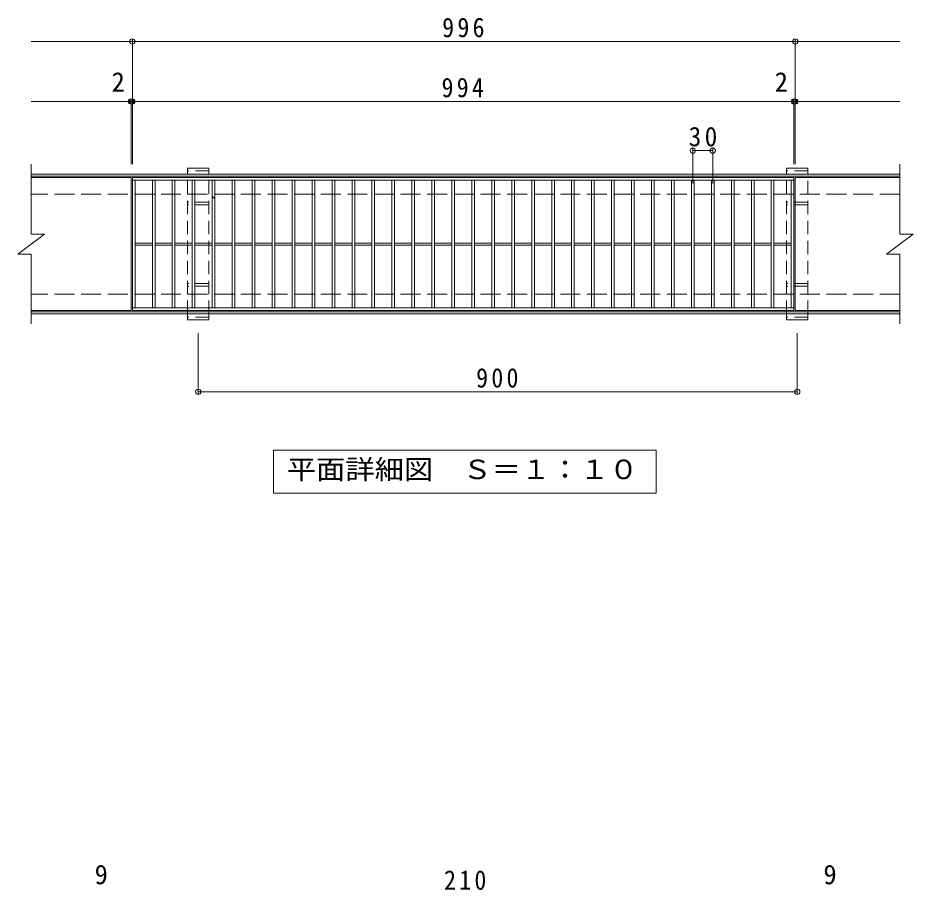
# Model space of a CAD drawing. Units: millimetres on the paper, enlarged 2 times, with parts at other scales. Extents: x -262 to 396, y -393 to 321.
# Drawn here: x -223.1 to 45.9, y 58.6 to 320.8 of the extents above; entities that cross this region are included whole.
import ezdxf
from ezdxf.enums import TextEntityAlignment as Align

# ---------------------------------------------------------------- set-up
doc = ezdxf.new("R2010")
doc.units = ezdxf.units.MM
doc.header["$LTSCALE"] = 2
doc.header["$PDMODE"] = 32
doc.header["$PDSIZE"] = 1.6
doc.linetypes.add('DASHED2', pattern=[3, 2, -1])
doc.linetypes.add('DASHED3', pattern=[4, 3, -1])
for name, color, linetype, lineweight in [('C-1', 2, 'Continuous', 9), ('C-2', 3, 'Continuous', 9), ('C-4', 7, 'Continuous', 9), ('C-5', 7, 'Continuous', 9), ('C-8', 3, 'DASHED2', 9), ('D-4', 7, 'Continuous', 9), ('D-5', 7, 'Continuous', 9)]:
    doc.layers.add(name, color=color, linetype=linetype, lineweight=lineweight)
doc.styles.add('ＭＳ ゴシック', font='')
doc.styles.get('ＭＳ ゴシック').set_extended_font_data('MS Gothic')

msp = doc.modelspace()

# ---------------------------------------------------------------- linework, layer by layer
at = {"layer": 'C-1'}
for p, q in [((41.895, 273.801), (-219.105, 273.801)), ((41.895, 273.201), (-219.105, 273.201)), ((41.895, 232.401), (-219.105, 232.401)), ((41.895, 231.801), (-219.105, 231.801))]:
    msp.add_line(p, q, dxfattribs=at)
at = {"layer": 'C-1', "linetype": 'DASHED3'}
for p, q in [((41.895, 267.801), (-219.105, 267.801)), ((41.895, 237.801), (-219.105, 237.801))]:
    msp.add_line(p, q, dxfattribs=at)
at = {"layer": 'C-2'}
for p, q in [((-219.105, 276.801), (-219.105, 255.801)), ((41.895, 276.801), (41.895, 255.801)), ((-189.105, 272.801), (-219.105, 272.801)), ((-189.105, 272.801), (-189.105, 232.801)), ((-188.705, 272.001), (10.095, 272.001)), ((-187.905, 233.601), (-187.905, 272.001)), ((-182.705, 233.601), (-182.705, 272.001)), ((-181.905, 233.601), (-181.905, 272.001)), ((-176.705, 233.601), (-176.705, 272.001)), ((-175.905, 233.601), (-175.905, 272.001)), ((-170.705, 233.601), (-170.705, 272.001)), ((-169.905, 233.601), (-169.905, 272.001)), ((-164.705, 233.601), (-164.705, 272.001)), ((-163.905, 233.601), (-163.905, 272.001)), ((-158.705, 233.601), (-158.705, 272.001)), ((-157.905, 233.601), (-157.905, 272.001)), ((-152.705, 233.601), (-152.705, 272.001)), ((-151.905, 233.601), (-151.905, 272.001)), ((-146.705, 233.601), (-146.705, 272.001)), ((-145.905, 233.601), (-145.905, 272.001)), ((-140.705, 233.601), (-140.705, 272.001)), ((-139.905, 233.601), (-139.905, 272.001)), ((-134.705, 233.601), (-134.705, 272.001)), ((-133.905, 233.601), (-133.905, 272.001)), ((-128.705, 233.601), (-128.705, 272.001)), ((-127.905, 233.601), (-127.905, 272.001)), ((-122.705, 233.601), (-122.705, 272.001)), ((-121.905, 233.601), (-121.905, 272.001)), ((-116.705, 233.601), (-116.705, 272.001)), ((-115.905, 233.601), (-115.905, 272.001)), ((-110.705, 233.601), (-110.705, 272.001)), ((-109.905, 233.601), (-109.905, 272.001)), ((-104.705, 233.601), (-104.705, 272.001)), ((-103.905, 233.601), (-103.905, 272.001)), ((-98.705, 233.601), (-98.705, 272.001)), ((-97.905, 233.601), (-97.905, 272.001)), ((-92.705, 233.601), (-92.705, 272.001)), ((-91.905, 233.601), (-91.905, 272.001)), ((-86.705, 233.601), (-86.705, 272.001)), ((-85.905, 233.601), (-85.905, 272.001)), ((-80.705, 233.601), (-80.705, 272.001)), ((-79.905, 233.601), (-79.905, 272.001)), ((-74.705, 233.601), (-74.705, 272.001)), ((-73.905, 233.601), (-73.905, 272.001)), ((-68.705, 233.601), (-68.705, 272.001)), ((-67.905, 233.601), (-67.905, 272.001)), ((-62.705, 233.601), (-62.705, 272.001)), ((-61.905, 233.601), (-61.905, 272.001)), ((-56.705, 233.601), (-56.705, 272.001)), ((-55.905, 233.601), (-55.905, 272.001)), ((-50.705, 233.601), (-50.705, 272.001)), ((-49.905, 233.601), (-49.905, 272.001)), ((-44.705, 233.601), (-44.705, 272.001)), ((-43.905, 233.601), (-43.905, 272.001)), ((-38.705, 233.601), (-38.705, 272.001)), ((-37.905, 233.601), (-37.905, 272.001)), ((-32.705, 233.601), (-32.705, 272.001)), ((-31.905, 233.601), (-31.905, 272.001)), ((-26.705, 233.601), (-26.705, 272.001)), ((-25.905, 233.601), (-25.905, 272.001)), ((-20.705, 233.601), (-20.705, 272.001)), ((-19.905, 233.601), (-19.905, 272.001)), ((-14.705, 233.601), (-14.705, 272.001)), ((-13.905, 233.601), (-13.905, 272.001)), ((-8.705, 233.601), (-8.705, 272.001)), ((-7.905, 233.601), (-7.905, 272.001)), ((-2.705, 233.601), (-2.705, 272.001)), ((-1.905, 233.601), (-1.905, 272.001)), ((3.295, 233.601), (3.295, 272.001)), ((4.095, 233.601), (4.095, 272.001)), ((9.295, 233.601), (9.295, 272.001)), ((10.095, 272.801), (10.095, 232.801)), ((10.495, 272.801), (10.495, 232.801)), ((41.895, 272.801), (10.495, 272.801)), ((-223.105, 249.801), (-215.105, 255.801)), ((-219.105, 255.801), (-215.105, 255.801)), ((37.895, 249.801), (45.895, 255.801)), ((41.895, 255.801), (45.895, 255.801)), ((-187.905, 253.101), (-182.705, 253.101)), ((-181.905, 253.101), (-176.705, 253.101)), ((-175.905, 253.101), (-170.705, 253.101)), ((-169.905, 253.101), (-164.705, 253.101)), ((-163.905, 253.101), (-158.705, 253.101)), ((-157.905, 253.101), (-152.705, 253.101)), ((-151.905, 253.101), (-146.705, 253.101)), ((-145.905, 253.101), (-140.705, 253.101)), ((-139.905, 253.101), (-134.705, 253.101)), ((-133.905, 253.101), (-128.705, 253.101)), ((-127.905, 253.101), (-122.705, 253.101)), ((-121.905, 253.101), (-116.705, 253.101)), ((-115.905, 253.101), (-110.705, 253.101)), ((-109.905, 253.101), (-104.705, 253.101)), ((-103.905, 253.101), (-98.705, 253.101)), ((-97.905, 253.101), (-92.705, 253.101)), ((-91.905, 253.101), (-86.705, 253.101)), ((-85.905, 253.101), (-80.705, 253.101)), ((-79.905, 253.101), (-74.705, 253.101)), ((-73.905, 253.101), (-68.705, 253.101)), ((-67.905, 253.101), (-62.705, 253.101)), ((-61.905, 253.101), (-56.705, 253.101)), ((-55.905, 253.101), (-50.705, 253.101)), ((-49.905, 253.101), (-44.705, 253.101)), ((-43.905, 253.101), (-38.705, 253.101)), ((-37.905, 253.101), (-32.705, 253.101)), ((-31.905, 253.101), (-26.705, 253.101)), ((-25.905, 253.101), (-20.705, 253.101)), ((-19.905, 253.101), (-14.705, 253.101)), ((-13.905, 253.101), (-8.705, 253.101)), ((-7.905, 253.101), (-2.705, 253.101)), ((-1.905, 253.101), (3.295, 253.101)), ((4.095, 253.101), (9.295, 253.101)), ((-187.905, 252.501), (-182.705, 252.501)), ((-181.905, 252.501), (-176.705, 252.501)), ((-175.905, 252.501), (-170.705, 252.501)), ((-169.905, 252.501), (-164.705, 252.501)), ((-163.905, 252.501), (-158.705, 252.501)), ((-157.905, 252.501), (-152.705, 252.501)), ((-151.905, 252.501), (-146.705, 252.501)), ((-145.905, 252.501), (-140.705, 252.501)), ((-139.905, 252.501), (-134.705, 252.501)), ((-133.905, 252.501), (-128.705, 252.501)), ((-127.905, 252.501), (-122.705, 252.501)), ((-121.905, 252.501), (-116.705, 252.501)), ((-115.905, 252.501), (-110.705, 252.501)), ((-109.905, 252.501), (-104.705, 252.501)), ((-103.905, 252.501), (-98.705, 252.501)), ((-97.905, 252.501), (-92.705, 252.501)), ((-91.905, 252.501), (-86.705, 252.501)), ((-85.905, 252.501), (-80.705, 252.501)), ((-79.905, 252.501), (-74.705, 252.501)), ((-73.905, 252.501), (-68.705, 252.501)), ((-67.905, 252.501), (-62.705, 252.501)), ((-61.905, 252.501), (-56.705, 252.501)), ((-55.905, 252.501), (-50.705, 252.501)), ((-49.905, 252.501), (-44.705, 252.501)), ((-43.905, 252.501), (-38.705, 252.501)), ((-37.905, 252.501), (-32.705, 252.501)), ((-31.905, 252.501), (-26.705, 252.501)), ((-25.905, 252.501), (-20.705, 252.501)), ((-19.905, 252.501), (-14.705, 252.501)), ((-13.905, 252.501), (-8.705, 252.501)), ((-7.905, 252.501), (-2.705, 252.501)), ((-1.905, 252.501), (3.295, 252.501)), ((4.095, 252.501), (9.295, 252.501)), ((-223.105, 249.801), (-219.105, 249.801)), ((-219.105, 249.801), (-219.105, 228.801)), ((37.895, 249.801), (41.895, 249.801)), ((41.895, 249.801), (41.895, 228.801)), ((-189.105, 232.801), (-219.105, 232.801)), ((10.095, 233.601), (-188.705, 233.601)), ((10.095, 232.801), (-188.705, 232.801)), ((41.895, 232.801), (10.495, 232.801))]:
    msp.add_line(p, q, dxfattribs=at)
msp.add_lwpolyline([(-188.705, 232.801), (-188.705, 272.801), (10.095, 272.801)], dxfattribs=at)
at = {"layer": 'C-4'}
for p, q in [((-219.105, 313.704), (-188.705, 313.704)), ((-188.705, 314.304), (-188.705, 276.801)), ((-188.705, 313.704), (10.495, 313.704)), ((10.495, 314.304), (10.495, 276.801)), ((10.495, 313.704), (41.895, 313.704)), ((-189.105, 296.254), (-189.105, 276.801)), ((10.095, 296.254), (10.095, 276.801)), ((-219.105, 295.654), (-189.105, 295.654)), ((-189.105, 295.654), (-188.705, 295.654)), ((-188.705, 295.654), (10.095, 295.654)), ((10.095, 295.654), (10.495, 295.654)), ((10.495, 295.654), (41.895, 295.654)), ((-20.305, 281.503), (-20.305, 271.007)), ((-20.305, 280.903), (-14.305, 280.903)), ((-14.305, 281.503), (-14.305, 271.007)), ((-168.905, 207.79), (-168.905, 226.001)), ((11.095, 207.79), (11.095, 226.001)), ((-168.905, 208.39), (11.095, 208.39))]:
    msp.add_line(p, q, dxfattribs=at)
for p in [(-188.705, 313.704), (10.495, 313.704), (-189.105, 295.654), (-188.705, 295.654), (10.095, 295.654), (10.495, 295.654), (-20.305, 280.903), (-14.305, 280.903), (-168.905, 208.39), (11.095, 208.39)]:
    msp.add_point(p, dxfattribs=at)
at = {"layer": 'C-5'}
msp.add_lwpolyline([(-146.305, 177.895), (-146.305, 190.894), (-31.305, 190.894), (-31.305, 177.895)], close=True, dxfattribs=at)
at = {"layer": 'C-8', "linetype": 'Continuous'}
for p, q in [((-165.705, 275.601), (-172.105, 275.601)), ((-172.105, 273.801), (-172.105, 275.601)), ((-165.705, 273.801), (-165.705, 275.601)), ((7.895, 273.801), (7.895, 275.601)), ((-172.105, 230.001), (-172.105, 231.801)), ((-165.705, 230.001), (-165.705, 231.801)), ((7.895, 230.001), (7.895, 231.801)), ((14.295, 230.001), (14.295, 231.801)), ((-165.705, 230.001), (-172.105, 230.001)), ((14.295, 230.001), (7.895, 230.001))]:
    msp.add_line(p, q, dxfattribs=at)
at = {"layer": 'C-8'}
for p, q in [((-165.705, 274.801), (-172.105, 274.801)), ((14.295, 274.801), (7.895, 274.801)), ((-172.105, 231.801), (-172.105, 273.801)), ((-165.705, 231.801), (-165.705, 273.801)), ((7.895, 231.801), (7.895, 273.801)), ((14.295, 231.801), (14.295, 273.801)), ((-165.705, 265.401), (-172.105, 265.401)), ((-165.705, 264.601), (-172.105, 264.601)), ((14.295, 265.401), (7.895, 265.401)), ((14.295, 264.601), (7.895, 264.601)), ((-165.705, 241.001), (-172.105, 241.001)), ((-165.705, 240.201), (-172.105, 240.201)), ((14.295, 241.001), (7.895, 241.001)), ((14.295, 240.201), (7.895, 240.201)), ((-165.705, 230.801), (-172.105, 230.801)), ((14.295, 230.801), (7.895, 230.801))]:
    msp.add_line(p, q, dxfattribs=at)
at = {"layer": 'C-8', "linetype": 'Continuous'}
msp.add_lwpolyline([(14.295, 273.801), (14.295, 275.601), (7.895, 275.601)], dxfattribs=at)
at = {"layer": 'D-5'}
msp.add_line((-164.705, 267.195), (-163.905, 266.395), dxfattribs=at)

# ---------------------------------------------------------------- texts
at = {"layer": 'C-4', "color": 2, "style": 'ＭＳ ゴシック'}
for p in [(-194.967, 296.854), (4.297, 296.854)]:
    msp.add_text('2', height=5.865, dxfattribs=at).set_placement(p, align=Align.BOTTOM_LEFT)
at = {"layer": 'C-4', "color": 2, "char_height": 5.865, "attachment_point": 7, "style": 'ＭＳ ゴシック'}
for s, insert in [('\\T1.27;\\W0.9;996', (-95.605, 314.904)), ('\\T1.27;\\W0.9;994', (-95.805, 296.854)), ('\\T1.27;\\W0.95;30', (-21.555, 282.103)), ('\\T1.27;\\W0.9;900', (-85.405, 209.59))]:
    msp.add_mtext(s, dxfattribs=dict(at, insert=insert))
at = {"layer": 'C-5', "color": 2, "style": 'ＭＳ ゴシック', "width": 1.1}
msp.add_text('平面詳細図\u3000Ｓ＝１：１０', height=5.865, dxfattribs=at).set_placement((-142.305, 180.394), align=Align.BOTTOM_LEFT)
at = {"layer": 'D-4', "color": 2, "style": 'ＭＳ ゴシック'}
for p in [(-200.053, 58.629), (18.946, 58.629)]:
    msp.add_text('9', height=5.865, dxfattribs=at).set_placement(p, align=Align.BOTTOM_LEFT)
at = {"layer": 'D-4', "color": 2, "insert": (-95.054, 58.629), "char_height": 5.865, "attachment_point": 7, "style": 'ＭＳ ゴシック'}
msp.add_mtext('\\T1.27;\\W0.9;210', dxfattribs=at)

doc.saveas('drawing.dxf')
